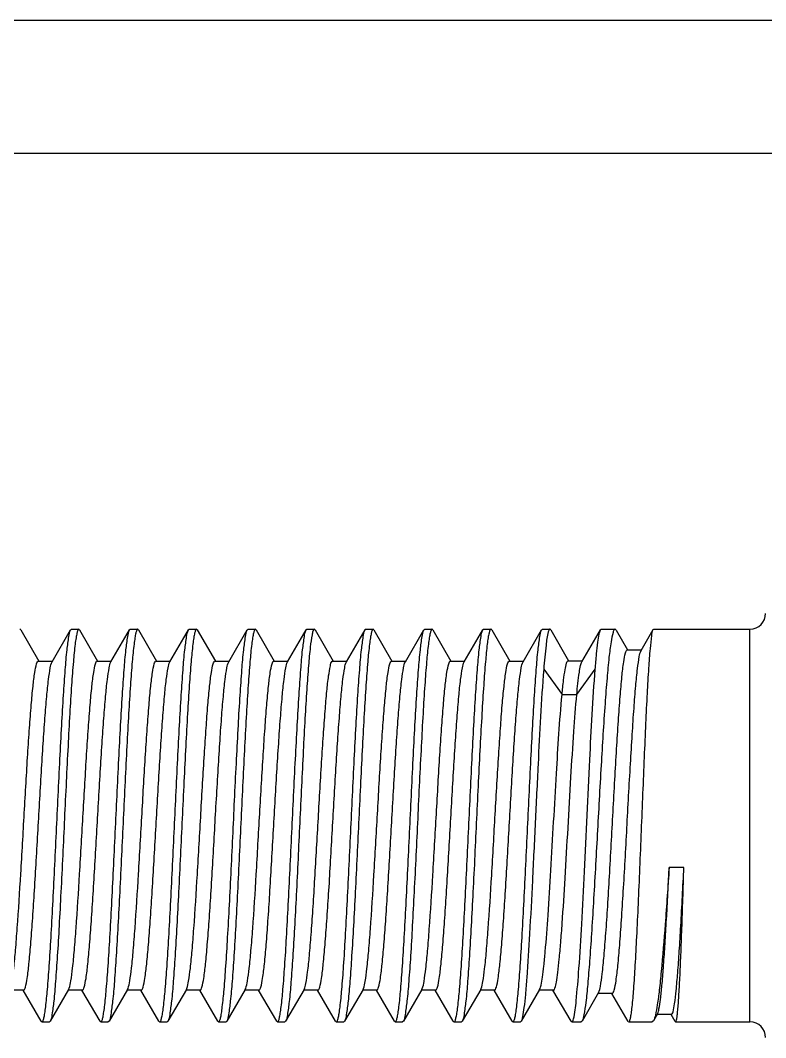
# Model space of a CAD drawing. Extents: x 27938 to 1507990, y 110129 to 923079.
# Drawn here: x 549799.1 to 549954.4, y 358148.7 to 358360.5 of the extents above; entities that cross this region are included whole.
import ezdxf

# ---------------------------------------------------------------- set-up
doc = ezdxf.new("R2010")
doc.units = 0
doc.header["$LTSCALE"] = 1000
doc.header["$MEASUREMENT"] = 0

msp = doc.modelspace()

# ---------------------------------------------------------------- linework, layer by layer
for p, q in [((550938.65, 358360.5), (549492.35, 358360.49)), ((550938.65, 358332.79), (549794.54, 358332.79)), ((549799.17, 358233.6), (549799.01, 358233.74)), ((549799.17, 358233.6), (549802.93, 358227.11)), ((549805.71, 358226.95), (549809.58, 358233.6)), ((549809.58, 358233.6), (549809.74, 358233.74)), ((549809.74, 358233.74), (549811.28, 358233.74)), ((549809.74, 358233.74), (549811.28, 358233.74)), ((549811.28, 358233.74), (549811.26, 358233.74)), ((549811.44, 358233.6), (549811.28, 358233.74)), ((549811.44, 358233.6), (549815.2, 358227.11)), ((549817.98, 358226.95), (549821.85, 358233.6)), ((549821.85, 358233.6), (549822.01, 358233.74)), ((549822.01, 358233.74), (549823.55, 358233.74)), ((549822.01, 358233.74), (549823.55, 358233.74)), ((549823.55, 358233.74), (549823.52, 358233.74)), ((549823.71, 358233.6), (549823.55, 358233.74)), ((549823.71, 358233.6), (549827.47, 358227.11)), ((549830.25, 358226.95), (549834.12, 358233.6)), ((549834.12, 358233.6), (549834.28, 358233.74)), ((549834.28, 358233.74), (549835.81, 358233.74)), ((549834.28, 358233.74), (549835.81, 358233.74)), ((549835.81, 358233.74), (549835.79, 358233.74)), ((549835.97, 358233.6), (549835.81, 358233.74)), ((549835.97, 358233.6), (549839.73, 358227.11)), ((549842.51, 358226.95), (549846.38, 358233.6)), ((549846.38, 358233.6), (549846.54, 358233.74)), ((549846.54, 358233.74), (549848.08, 358233.74)), ((549846.54, 358233.74), (549848.08, 358233.74)), ((549848.08, 358233.74), (549848.06, 358233.74)), ((549848.24, 358233.6), (549848.08, 358233.74)), ((549848.24, 358233.6), (549852, 358227.11)), ((549854.78, 358226.95), (549858.65, 358233.6)), ((549858.65, 358233.6), (549858.81, 358233.74)), ((549858.81, 358233.74), (549860.34, 358233.74)), ((549858.81, 358233.74), (549860.24, 358233.74)), ((549860.29, 358233.72), (549860.24, 358233.68)), ((549860.34, 358233.74), (549860.29, 358233.72)), ((549860.51, 358233.6), (549860.34, 358233.74)), ((549860.51, 358233.6), (549864.26, 358227.11)), ((549867.04, 358226.95), (549870.91, 358233.6)), ((549870.91, 358233.6), (549870.97, 358233.68)), ((549870.97, 358233.68), (549871.02, 358233.72)), ((549871.02, 358233.72), (549871.07, 358233.74)), ((549871.07, 358233.74), (549872.61, 358233.74)), ((549871.07, 358233.74), (549872.61, 358233.74)), ((549872.61, 358233.74), (549872.59, 358233.74)), ((549872.77, 358233.6), (549872.61, 358233.74)), ((549872.77, 358233.6), (549876.53, 358227.11)), ((549879.31, 358226.95), (549883.18, 358233.6)), ((549883.18, 358233.6), (549883.34, 358233.74)), ((549883.34, 358233.74), (549884.88, 358233.74)), ((549883.34, 358233.74), (549884.88, 358233.74)), ((549884.88, 358233.74), (549884.85, 358233.74)), ((549885.04, 358233.6), (549884.88, 358233.74)), ((549885.04, 358233.6), (549888.8, 358227.11)), ((549891.58, 358226.95), (549895.45, 358233.6)), ((549895.45, 358233.6), (549895.61, 358233.74)), ((549895.61, 358233.74), (549897.14, 358233.74)), ((549895.61, 358233.74), (549897.14, 358233.74)), ((549897.14, 358233.74), (549897.12, 358233.74)), ((549897.3, 358233.6), (549897.14, 358233.74)), ((549897.3, 358233.6), (549901.06, 358227.11)), ((549903.84, 358226.95), (549907.71, 358233.6)), ((549907.71, 358233.6), (549907.87, 358233.74)), ((549907.87, 358233.74), (549909.42, 358233.74)), ((549907.87, 358233.74), (549909.42, 358233.74)), ((549909.59, 358233.59), (549909.42, 358233.74)), ((549909.59, 358233.59), (549913.33, 358227.13)), ((549916.11, 358226.97), (549919.97, 358233.6)), ((549919.97, 358233.6), (549920.13, 358233.74)), ((549920.13, 358233.74), (549923.01, 358233.74)), ((549920.13, 358233.74), (549923.01, 358233.74)), ((549923.24, 358233.54), (549923.01, 358233.74)), ((549923.24, 358233.54), (549925.6, 358229.47)), ((549928.42, 358229.27), (549930.97, 358233.65)), ((549930.97, 358233.65), (549931.07, 358233.74)), ((549931.07, 358233.74), (549951.11, 358233.74)), ((549931.07, 358233.74), (549951.11, 358233.74)), ((549951.11, 358151.96), (549951.11, 358233.74)), ((549925.54, 358229.43), (549928.51, 358229.43)), ((549802.84, 358227.11), (549805.81, 358227.11)), ((549815.1, 358227.11), (549818.07, 358227.11)), ((549827.37, 358227.11), (549830.34, 358227.11)), ((549839.64, 358227.11), (549842.61, 358227.11)), ((549851.9, 358227.11), (549854.87, 358227.11)), ((549864.06, 358227.06), (549864.17, 358227.11)), ((549864.17, 358227.11), (549867.14, 358227.11)), ((549876.44, 358227.11), (549879.41, 358227.11)), ((549888.7, 358227.11), (549891.67, 358227.11)), ((549900.97, 358227.11), (549903.94, 358227.11)), ((549913.24, 358227.13), (549916.21, 358227.13)), ((549908.14, 358225.39), (549911.96, 358220.12)), ((549915.03, 358220.12), (549918.87, 358225.39)), ((549911.96, 358220.12), (549915.03, 358220.12)), ((549937.35, 358184.15), (549934.28, 358184.15)), ((549809.16, 358158.75), (549805.31, 358152.1)), ((549809.16, 358158.75), (549809.26, 358158.97)), ((549821.43, 358158.75), (549817.57, 358152.1)), ((549821.43, 358158.75), (549821.53, 358158.96)), ((549833.7, 358158.75), (549829.84, 358152.1)), ((549833.7, 358158.75), (549833.79, 358158.95)), ((549845.96, 358158.75), (549842.11, 358152.1)), ((549845.96, 358158.75), (549846.05, 358158.94)), ((549858.23, 358158.75), (549854.37, 358152.1)), ((549870.49, 358158.75), (549866.64, 358152.1)), ((549870.49, 358158.75), (549870.58, 358158.93)), ((549882.76, 358158.75), (549878.91, 358152.1)), ((549882.76, 358158.75), (549882.84, 358158.92)), ((549895.03, 358158.75), (549891.17, 358152.1)), ((549895.03, 358158.75), (549895.1, 358158.91)), ((549907.29, 358158.75), (549903.44, 358152.1)), ((549799.77, 358158.59), (549796.8, 358158.59)), ((549803.45, 358152.1), (549799.68, 358158.59)), ((549812.04, 358158.59), (549809.07, 358158.59)), ((549815.72, 358152.1), (549811.94, 358158.59)), ((549824.3, 358158.59), (549821.33, 358158.59)), ((549827.98, 358152.1), (549824.21, 358158.59)), ((549836.57, 358158.59), (549833.6, 358158.59)), ((549840.25, 358152.1), (549836.47, 358158.59)), ((549848.84, 358158.59), (549845.87, 358158.59)), ((549852.51, 358152.1), (549848.74, 358158.59)), ((549861.1, 358158.59), (549858.13, 358158.59)), ((549864.78, 358152.1), (549861.01, 358158.59)), ((549873.37, 358158.59), (549870.4, 358158.59)), ((549877.05, 358152.1), (549873.27, 358158.59)), ((549885.63, 358158.59), (549882.66, 358158.59)), ((549889.31, 358152.1), (549885.54, 358158.59)), ((549897.9, 358158.59), (549894.93, 358158.59)), ((549901.58, 358152.1), (549897.81, 358158.59)), ((549910.17, 358158.59), (549907.2, 358158.59)), ((549913.85, 358152.1), (549910.07, 358158.59)), ((549919.58, 358158.07), (549916.13, 358152.13)), ((549922.45, 358157.91), (549919.48, 358157.91)), ((549925.75, 358152.07), (549922.36, 358157.91)), ((549931.85, 358153.68), (549931, 358152.21)), ((549934.75, 358153.54), (549931.77, 358153.54)), ((549935.54, 358152.03), (549934.69, 358153.5)), ((549803.45, 358152.1), (549803.61, 358151.96)), ((549803.61, 358151.96), (549803.63, 358151.97)), ((549803.61, 358151.96), (549805.15, 358151.96)), ((549803.61, 358151.96), (549805.15, 358151.96)), ((549805.31, 358152.1), (549805.15, 358151.96)), ((549815.72, 358152.1), (549815.88, 358151.96)), ((549815.88, 358151.96), (549815.9, 358151.97)), ((549815.88, 358151.96), (549817.41, 358151.96)), ((549815.88, 358151.96), (549817.41, 358151.96)), ((549817.57, 358152.1), (549817.41, 358151.96)), ((549827.98, 358152.1), (549828.14, 358151.96)), ((549828.14, 358151.96), (549828.16, 358151.97)), ((549828.14, 358151.96), (549829.68, 358151.96)), ((549828.14, 358151.96), (549829.68, 358151.96)), ((549829.84, 358152.1), (549829.68, 358151.96)), ((549840.25, 358152.1), (549840.41, 358151.96)), ((549840.41, 358151.96), (549840.43, 358151.97)), ((549840.41, 358151.96), (549841.95, 358151.96)), ((549840.41, 358151.96), (549841.95, 358151.96)), ((549842.11, 358152.1), (549841.95, 358151.96)), ((549852.51, 358152.1), (549852.68, 358151.96)), ((549852.68, 358151.96), (549852.7, 358151.97)), ((549852.68, 358151.96), (549854.21, 358151.96)), ((549852.68, 358151.96), (549854.21, 358151.96)), ((549854.37, 358152.1), (549854.21, 358151.96)), ((549864.78, 358152.1), (549864.94, 358151.96)), ((549864.94, 358151.96), (549864.96, 358151.97)), ((549864.94, 358151.96), (549866.48, 358151.96)), ((549864.94, 358151.96), (549866.48, 358151.96)), ((549866.64, 358152.1), (549866.48, 358151.96)), ((549877.05, 358152.1), (549877.21, 358151.96)), ((549877.21, 358151.96), (549877.23, 358151.97)), ((549877.21, 358151.96), (549878.74, 358151.96)), ((549877.21, 358151.96), (549878.74, 358151.96)), ((549878.91, 358152.1), (549878.74, 358151.96)), ((549889.31, 358152.1), (549889.47, 358151.96)), ((549889.47, 358151.96), (549889.5, 358151.97)), ((549889.47, 358151.96), (549891.01, 358151.96)), ((549889.47, 358151.96), (549891.01, 358151.96)), ((549891.17, 358152.1), (549891.01, 358151.96)), ((549901.58, 358152.1), (549901.74, 358151.96)), ((549901.74, 358151.96), (549901.76, 358151.97)), ((549901.74, 358151.96), (549903.28, 358151.96)), ((549901.74, 358151.96), (549903.28, 358151.96)), ((549903.44, 358152.1), (549903.28, 358151.96)), ((549913.85, 358152.1), (549914.01, 358151.96)), ((549914.01, 358151.96), (549915.93, 358151.96)), ((549914.01, 358151.96), (549915.93, 358151.96)), ((549916.13, 358152.13), (549915.93, 358151.96)), ((549925.75, 358152.07), (549925.88, 358151.96)), ((549925.88, 358151.96), (549925.9, 358151.97)), ((549925.88, 358151.96), (549930.72, 358151.96)), ((549925.88, 358151.96), (549930.72, 358151.96)), ((549931, 358152.21), (549930.72, 358151.96)), ((549935.54, 358152.03), (549935.62, 358151.96)), ((549935.62, 358151.96), (549951.11, 358151.96)), ((549935.62, 358151.96), (549951.11, 358151.96)), ((549935.62, 358151.96), (549935.63, 358151.96))]:
    msp.add_line(p, q)
for centre, start, end in [((549951.11, 358237.01), 270, 0), ((549951.11, 358148.69), 0, 90)]:
    msp.add_arc(centre, 3.27, start, end)
for points, knots in [([(549803.63, 358151.97), (549803.73, 358151.99), (549803.88, 358152.32), (549804.04, 358152.89), (549804.22, 358153.88), (549804.48, 358155.84), (549804.8, 358159.13), (549805.15, 358163.94), (549805.52, 358169.81), (549805.88, 358176.51), (549806.24, 358183.8), (549806.73, 358193.93), (549807.2, 358203.95), (549807.7, 358213.48), (549808.06, 358219.69), (549808.43, 358224.91), (549808.75, 358229.01), (549809.14, 358231.74), (549809.34, 358233.19), (549809.58, 358233.6)], [0, 0, 0, 0, 0.003606, 0.011247, 0.023193, 0.039402, 0.084085, 0.143776, 0.216348, 0.299195, 0.389329, 0.483501, 0.670341, 0.756263, 0.832981, 0.897738, 0.948217, 0.982646, 1, 1, 1, 1]), ([(549811.26, 358233.74), (549811.16, 358233.71), (549811.01, 358233.38), (549810.85, 358232.81), (549810.67, 358231.83), (549810.4, 358229.86), (549810.09, 358226.57), (549809.73, 358221.76), (549809.37, 358215.89), (549809.01, 358209.19), (549808.65, 358201.9), (549808.16, 358191.77), (549807.69, 358181.76), (549807.19, 358172.22), (549806.83, 358166.02), (549806.46, 358160.79), (549806.14, 358156.7), (549805.75, 358153.96), (549805.55, 358152.51), (549805.31, 358152.1)], [0, 0, 0, 0, 0.003611, 0.011257, 0.023206, 0.039418, 0.084102, 0.143789, 0.216352, 0.299187, 0.389308, 0.483467, 0.670284, 0.756201, 0.832919, 0.897682, 0.948173, 0.982621, 1, 1, 1, 1]), ([(549815.9, 358151.97), (549815.99, 358151.99), (549816.15, 358152.32), (549816.31, 358152.89), (549816.48, 358153.88), (549816.75, 358155.84), (549817.06, 358159.13), (549817.42, 358163.94), (549817.78, 358169.81), (549818.15, 358176.51), (549818.51, 358183.8), (549819, 358193.93), (549819.47, 358203.95), (549819.97, 358213.48), (549820.33, 358219.69), (549820.7, 358224.91), (549821.02, 358229.01), (549821.41, 358231.74), (549821.61, 358233.19), (549821.85, 358233.6)], [0, 0, 0, 0, 0.003605, 0.011245, 0.02319, 0.039399, 0.084083, 0.143774, 0.216346, 0.299192, 0.389329, 0.483503, 0.670341, 0.756263, 0.832983, 0.89774, 0.948218, 0.982646, 1, 1, 1, 1]), ([(549823.52, 358233.74), (549823.43, 358233.71), (549823.27, 358233.38), (549823.12, 358232.81), (549822.94, 358231.83), (549822.67, 358229.86), (549822.36, 358226.58), (549822, 358221.76), (549821.64, 358215.89), (549821.28, 358209.19), (549820.91, 358201.9), (549820.43, 358191.77), (549819.95, 358181.76), (549819.45, 358172.22), (549819.09, 358166.02), (549818.73, 358160.79), (549818.4, 358156.7), (549818.01, 358153.96), (549817.81, 358152.51), (549817.57, 358152.1)], [0, 0, 0, 0, 0.00361, 0.011255, 0.023204, 0.039415, 0.084097, 0.14378, 0.216342, 0.299177, 0.389299, 0.483455, 0.670274, 0.756194, 0.832913, 0.897676, 0.948169, 0.98262, 1, 1, 1, 1]), ([(549828.16, 358151.97), (549828.26, 358151.99), (549828.41, 358152.32), (549828.57, 358152.89), (549828.75, 358153.88), (549829.02, 358155.84), (549829.33, 358159.13), (549829.69, 358163.94), (549830.05, 358169.81), (549830.41, 358176.51), (549830.78, 358183.8), (549831.26, 358193.93), (549831.74, 358203.95), (549832.24, 358213.48), (549832.59, 358219.69), (549832.96, 358224.91), (549833.29, 358229.01), (549833.68, 358231.74), (549833.88, 358233.19), (549834.12, 358233.6)], [0, 0, 0, 0, 0.003606, 0.011248, 0.023195, 0.039406, 0.084093, 0.143786, 0.216358, 0.299206, 0.389346, 0.483519, 0.670351, 0.756273, 0.832991, 0.897744, 0.948219, 0.982646, 1, 1, 1, 1]), ([(549835.79, 358233.74), (549835.69, 358233.71), (549835.54, 358233.38), (549835.38, 358232.81), (549835.2, 358231.82), (549834.94, 358229.86), (549834.62, 358226.57), (549834.27, 358221.76), (549833.91, 358215.89), (549833.54, 358209.19), (549833.18, 358201.9), (549832.69, 358191.77), (549832.22, 358181.76), (549831.72, 358172.22), (549831.36, 358166.02), (549830.99, 358160.79), (549830.67, 358156.7), (549830.28, 358153.96), (549830.08, 358152.51), (549829.84, 358152.1)], [0, 0, 0, 0, 0.003613, 0.011261, 0.023214, 0.039428, 0.084117, 0.143805, 0.21637, 0.299211, 0.389338, 0.483496, 0.670304, 0.756216, 0.832931, 0.89769, 0.948176, 0.982622, 1, 1, 1, 1]), ([(549840.43, 358151.97), (549840.53, 358151.99), (549840.68, 358152.32), (549840.84, 358152.89), (549841.02, 358153.88), (549841.28, 358155.84), (549841.6, 358159.12), (549841.95, 358163.94), (549842.31, 358169.81), (549842.68, 358176.51), (549843.04, 358183.8), (549843.53, 358193.93), (549844, 358203.95), (549844.5, 358213.48), (549844.86, 358219.69), (549845.23, 358224.91), (549845.55, 358229.01), (549845.94, 358231.74), (549846.14, 358233.19), (549846.38, 358233.6)], [0, 0, 0, 0, 0.003605, 0.011245, 0.02319, 0.039398, 0.084078, 0.143767, 0.216337, 0.299182, 0.389315, 0.483487, 0.670329, 0.756258, 0.83298, 0.897737, 0.948214, 0.982645, 1, 1, 1, 1]), ([(549848.06, 358233.74), (549847.96, 358233.71), (549847.81, 358233.38), (549847.65, 358232.81), (549847.47, 358231.83), (549847.2, 358229.86), (549846.89, 358226.58), (549846.53, 358221.76), (549846.17, 358215.89), (549845.81, 358209.19), (549845.44, 358201.9), (549844.96, 358191.77), (549844.49, 358181.76), (549843.99, 358172.22), (549843.63, 358166.02), (549843.26, 358160.79), (549842.93, 358156.7), (549842.54, 358153.96), (549842.34, 358152.51), (549842.11, 358152.1)], [0, 0, 0, 0, 0.00361, 0.011255, 0.023204, 0.039414, 0.084096, 0.14378, 0.216342, 0.299175, 0.389295, 0.483453, 0.670272, 0.756195, 0.832918, 0.89768, 0.94817, 0.98262, 1, 1, 1, 1]), ([(549852.7, 358151.97), (549852.79, 358151.99), (549852.95, 358152.32), (549853.1, 358152.89), (549853.28, 358153.88), (549853.55, 358155.84), (549853.86, 358159.13), (549854.22, 358163.94), (549854.58, 358169.81), (549854.94, 358176.51), (549855.31, 358183.8), (549855.79, 358193.93), (549856.27, 358203.95), (549856.77, 358213.48), (549857.13, 358219.69), (549857.5, 358224.92), (549857.82, 358229.01), (549858.21, 358231.74), (549858.41, 358233.19), (549858.65, 358233.6)], [0, 0, 0, 0, 0.003608, 0.011251, 0.0232, 0.039412, 0.0841, 0.143792, 0.216367, 0.299219, 0.389359, 0.483531, 0.670361, 0.756279, 0.832994, 0.897747, 0.94822, 0.982647, 1, 1, 1, 1]), ([(549860.24, 358233.68), (549860.14, 358233.57), (549860.01, 358233.18), (549859.73, 358231.97), (549859.44, 358229.58), (549859.09, 358225.8), (549858.74, 358220.84), (549858.38, 358214.91), (549858.02, 358208.2), (549857.67, 358200.95), (549857.19, 358190.95), (549856.72, 358181.1), (549856.23, 358171.75), (549855.87, 358165.69), (549855.51, 358160.58), (549855.19, 358156.59), (549854.81, 358153.92), (549854.61, 358152.5), (549854.37, 358152.1)], [0, 0, 0, 0, 0.005244, 0.014609, 0.045815, 0.092875, 0.154195, 0.22765, 0.310678, 0.400368, 0.493572, 0.677434, 0.761652, 0.836715, 0.899999, 0.949307, 0.982964, 1, 1, 1, 1]), ([(549864.96, 358151.97), (549865.06, 358151.99), (549865.21, 358152.32), (549865.37, 358152.89), (549865.55, 358153.87), (549865.82, 358155.83), (549866.13, 358159.12), (549866.49, 358163.94), (549866.85, 358169.81), (549867.21, 358176.51), (549867.57, 358183.8), (549868.06, 358193.93), (549868.53, 358203.94), (549869.03, 358213.48), (549869.39, 358219.69), (549869.76, 358224.91), (549870.09, 358229.01), (549870.48, 358231.74), (549870.68, 358233.19), (549870.91, 358233.6)], [0, 0, 0, 0, 0.003598, 0.011231, 0.023168, 0.039371, 0.084041, 0.143721, 0.216288, 0.299135, 0.389272, 0.483446, 0.670301, 0.756235, 0.832961, 0.897725, 0.94821, 0.982644, 1, 1, 1, 1]), ([(549872.59, 358233.74), (549872.49, 358233.71), (549872.34, 358233.38), (549872.18, 358232.81), (549872, 358231.83), (549871.74, 358229.86), (549871.42, 358226.58), (549871.07, 358221.76), (549870.71, 358215.89), (549870.34, 358209.19), (549869.98, 358201.9), (549869.49, 358191.77), (549869.02, 358181.76), (549868.52, 358172.22), (549868.16, 358166.02), (549867.79, 358160.79), (549867.47, 358156.7), (549867.08, 358153.96), (549866.88, 358152.51), (549866.64, 358152.1)], [0, 0, 0, 0, 0.00361, 0.011255, 0.023204, 0.039415, 0.0841, 0.143787, 0.21635, 0.299184, 0.389308, 0.483468, 0.670284, 0.7562, 0.83292, 0.897683, 0.948173, 0.982621, 1, 1, 1, 1]), ([(549877.23, 358151.97), (549877.33, 358151.99), (549877.48, 358152.32), (549877.64, 358152.89), (549877.82, 358153.88), (549878.08, 358155.84), (549878.4, 358159.13), (549878.75, 358163.94), (549879.11, 358169.81), (549879.48, 358176.51), (549879.84, 358183.8), (549880.33, 358193.93), (549880.8, 358203.95), (549881.3, 358213.48), (549881.66, 358219.69), (549882.03, 358224.91), (549882.35, 358229.01), (549882.74, 358231.74), (549882.94, 358233.19), (549883.18, 358233.6)], [0, 0, 0, 0, 0.003606, 0.011247, 0.023192, 0.039401, 0.084085, 0.143776, 0.216348, 0.299195, 0.38933, 0.483503, 0.670342, 0.756264, 0.832982, 0.897739, 0.948217, 0.982647, 1, 1, 1, 1]), ([(549884.85, 358233.74), (549884.76, 358233.71), (549884.61, 358233.38), (549884.45, 358232.81), (549884.27, 358231.83), (549884, 358229.86), (549883.69, 358226.57), (549883.33, 358221.76), (549882.97, 358215.89), (549882.61, 358209.19), (549882.24, 358201.9), (549881.76, 358191.77), (549881.28, 358181.76), (549880.78, 358172.22), (549880.43, 358166.02), (549880.06, 358160.79), (549879.73, 358156.7), (549879.34, 358153.96), (549879.14, 358152.51), (549878.91, 358152.1)], [0, 0, 0, 0, 0.003611, 0.011257, 0.023206, 0.039418, 0.084102, 0.143788, 0.216352, 0.299187, 0.389308, 0.483466, 0.670283, 0.7562, 0.832918, 0.897681, 0.948172, 0.982621, 1, 1, 1, 1]), ([(549889.5, 358151.97), (549889.59, 358151.99), (549889.74, 358152.32), (549889.9, 358152.89), (549890.08, 358153.88), (549890.35, 358155.84), (549890.66, 358159.13), (549891.02, 358163.94), (549891.38, 358169.81), (549891.74, 358176.51), (549892.11, 358183.8), (549892.59, 358193.93), (549893.07, 358203.95), (549893.57, 358213.48), (549893.93, 358219.69), (549894.29, 358224.91), (549894.62, 358229.01), (549895.01, 358231.74), (549895.21, 358233.19), (549895.45, 358233.6)], [0, 0, 0, 0, 0.003604, 0.011244, 0.023189, 0.039398, 0.084081, 0.143773, 0.216344, 0.29919, 0.389328, 0.483502, 0.67034, 0.756263, 0.832984, 0.89774, 0.948217, 0.982646, 1, 1, 1, 1]), ([(549897.12, 358233.74), (549897.03, 358233.71), (549896.87, 358233.38), (549896.71, 358232.81), (549896.53, 358231.83), (549896.27, 358229.86), (549895.96, 358226.58), (549895.6, 358221.76), (549895.24, 358215.89), (549894.87, 358209.19), (549894.51, 358201.9), (549894.02, 358191.77), (549893.55, 358181.76), (549893.05, 358172.22), (549892.69, 358166.02), (549892.32, 358160.79), (549892, 358156.7), (549891.61, 358153.96), (549891.41, 358152.51), (549891.17, 358152.1)], [0, 0, 0, 0, 0.00361, 0.011255, 0.023205, 0.039416, 0.084097, 0.143781, 0.216343, 0.299178, 0.3893, 0.483456, 0.670274, 0.756195, 0.832914, 0.897676, 0.948169, 0.98262, 1, 1, 1, 1]), ([(549901.76, 358151.97), (549901.86, 358151.99), (549902.01, 358152.32), (549902.17, 358152.89), (549902.35, 358153.88), (549902.62, 358155.84), (549902.93, 358159.13), (549903.29, 358163.94), (549903.65, 358169.81), (549904.01, 358176.51), (549904.37, 358183.8), (549904.86, 358193.93), (549905.33, 358203.95), (549905.83, 358213.48), (549906.19, 358219.69), (549906.56, 358224.91), (549906.88, 358229.01), (549907.27, 358231.74), (549907.47, 358233.19), (549907.71, 358233.6)], [0, 0, 0, 0, 0.003606, 0.011247, 0.023194, 0.039404, 0.084092, 0.143784, 0.216355, 0.299204, 0.389343, 0.483517, 0.670349, 0.756272, 0.83299, 0.897744, 0.948219, 0.982646, 1, 1, 1, 1]), ([(549909.1, 358233.2), (549908.83, 358232.3), (549908.53, 358229.67), (549908.27, 358227.07), (549908.14, 358225.39)], [0, 0, 0, 0, 0.35995, 1, 1, 1, 1]), ([(549909.42, 358233.74), (549909.39, 358233.74), (549909.19, 358233.62), (549909.15, 358233.38), (549909.1, 358233.2)], [0, 0, 0, 0, 0.135051, 1, 1, 1, 1]), ([(549922.58, 358233.05), (549922.38, 358232.41), (549922.08, 358230.68), (549921.68, 358227.51), (549921.29, 358223.23), (549920.72, 358215.74), (549920.06, 358204.88), (549919.3, 358191.04), (549918.65, 358179.35), (549918.12, 358170.56), (549917.73, 358164.9), (549917.34, 358160.14), (549916.99, 358156.4), (549916.6, 358153.87), (549916.36, 358152.53), (549916.13, 358152.13)], [0, 0, 0, 0, 0.024854, 0.064557, 0.117968, 0.183425, 0.34188, 0.519926, 0.695025, 0.774452, 0.845022, 0.904492, 0.95099, 0.983092, 1, 1, 1, 1]), ([(549918.87, 358225.39), (549918.95, 358226.46), (549919.12, 358228.34), (549919.37, 358230.79), (549919.64, 358232.46), (549919.82, 358233.34), (549919.97, 358233.6)], [0, 0, 0, 0, 0.384742, 0.682919, 0.888847, 1, 1, 1, 1]), ([(549923.01, 358233.74), (549922.97, 358233.74), (549922.7, 358233.59), (549922.65, 358233.28), (549922.58, 358233.05)], [0, 0, 0, 0, 0.138496, 1, 1, 1, 1]), ([(549925.9, 358151.97), (549925.99, 358151.99), (549926.12, 358152.33), (549926.27, 358152.9), (549926.42, 358153.89), (549926.66, 358155.87), (549926.94, 358159.2), (549927.25, 358164.06), (549927.56, 358169.98), (549927.88, 358176.74), (549928.19, 358184.08), (549928.51, 358191.75), (549928.82, 358199.45), (549929.12, 358206.92), (549929.43, 358213.87), (549929.72, 358220.05), (549930.03, 358225.23), (549930.28, 358229.26), (549930.63, 358231.89), (549930.75, 358233.28), (549930.97, 358233.65)], [0, 0, 0, 0, 0.003479, 0.011119, 0.023138, 0.039478, 0.084569, 0.144819, 0.218054, 0.30161, 0.392438, 0.487225, 0.582511, 0.674818, 0.760772, 0.837237, 0.901428, 0.951015, 0.984221, 1, 1, 1, 1]), ([(549919.58, 358158.07), (549919.8, 358158.46), (549920.03, 358159.8), (549920.41, 358162.32), (549920.75, 358166.02), (549921.12, 358170.71), (549921.49, 358176.24), (549921.99, 358184.66), (549922.47, 358193.46), (549922.95, 358202.31), (549923.32, 358208.62), (549923.68, 358214.39), (549924.04, 358219.41), (549924.39, 358223.51), (549924.72, 358226.52), (549925.04, 358228.38), (549925.28, 358229.18), (549925.46, 358229.43), (549925.54, 358229.43)], [0, 0, 0, 0, 0.018969, 0.055155, 0.107429, 0.173883, 0.252061, 0.339075, 0.526651, 0.6204, 0.709614, 0.791122, 0.862062, 0.919981, 0.962927, 0.989567, 0.996641, 1, 1, 1, 1]), ([(549922.45, 358157.91), (549922.54, 358157.91), (549922.72, 358158.17), (549922.97, 358159.01), (549923.3, 358160.94), (549923.64, 358164.04), (549924.01, 358168.27), (549924.37, 358173.41), (549924.74, 358179.28), (549925.11, 358185.67), (549925.59, 358194.53), (549926.07, 358203.29), (549926.57, 358211.62), (549926.92, 358217.03), (549927.29, 358221.6), (549927.62, 358225.18), (549927.99, 358227.61), (549928.2, 358228.9), (549928.42, 358229.27)], [0, 0, 0, 0, 0.003512, 0.010895, 0.03862, 0.083116, 0.142813, 0.21551, 0.298517, 0.388779, 0.482991, 0.669589, 0.75528, 0.831778, 0.896415, 0.946979, 0.981812, 1, 1, 1, 1]), ([(549797, 358158.98), (549797.19, 358159.48), (549797.44, 358160.9), (549797.79, 358163.54), (549798.13, 358167.21), (549798.64, 358173.74), (549799.23, 358183.25), (549799.8, 358193.33), (549800.27, 358201.64), (549800.63, 358207.57), (549800.99, 358212.98), (549801.34, 358217.69), (549801.69, 358221.54), (549802.02, 358224.37), (549802.34, 358226.12), (549802.58, 358226.88), (549802.76, 358227.11), (549802.84, 358227.11)], [0, 0, 0, 0, 0.023243, 0.062653, 0.117029, 0.184534, 0.349259, 0.534218, 0.626347, 0.713963, 0.794028, 0.863772, 0.920792, 0.963153, 0.989511, 0.996558, 1, 1, 1, 1]), ([(549799.77, 358158.59), (549799.85, 358158.59), (549800.03, 358158.83), (549800.27, 358159.62), (549800.6, 358161.43), (549800.93, 358164.35), (549801.29, 358168.33), (549801.65, 358173.19), (549802.01, 358178.76), (549802.38, 358184.83), (549802.86, 358193.3), (549803.34, 358201.7), (549803.84, 358209.72), (549804.2, 358214.97), (549804.56, 358219.41), (549804.9, 358222.92), (549805.27, 358225.31), (549805.49, 358226.57), (549805.71, 358226.95)], [0, 0, 0, 0, 0.003516, 0.010771, 0.037949, 0.081609, 0.140308, 0.211978, 0.294061, 0.383613, 0.477416, 0.664254, 0.750571, 0.827952, 0.893624, 0.945254, 0.981055, 1, 1, 1, 1]), ([(549809.26, 358158.97), (549809.45, 358159.46), (549809.7, 358160.88), (549810.05, 358163.52), (549810.39, 358167.18), (549810.9, 358173.7), (549811.49, 358183.22), (549812.06, 358193.3), (549812.54, 358201.62), (549812.9, 358207.55), (549813.25, 358212.96), (549813.61, 358217.68), (549813.96, 358221.54), (549814.29, 358224.37), (549814.61, 358226.12), (549814.85, 358226.88), (549815.02, 358227.11), (549815.1, 358227.11)], [0, 0, 0, 0, 0.023104, 0.0624, 0.116688, 0.184136, 0.348829, 0.533848, 0.62603, 0.713708, 0.793837, 0.863642, 0.920716, 0.963118, 0.989503, 0.996556, 1, 1, 1, 1]), ([(549812.04, 358158.59), (549812.12, 358158.59), (549812.3, 358158.83), (549812.54, 358159.62), (549812.87, 358161.43), (549813.2, 358164.35), (549813.56, 358168.33), (549813.92, 358173.19), (549814.28, 358178.76), (549814.64, 358184.83), (549815.13, 358193.3), (549815.6, 358201.7), (549816.1, 358209.72), (549816.46, 358214.97), (549816.83, 358219.41), (549817.16, 358222.92), (549817.53, 358225.31), (549817.76, 358226.57), (549817.98, 358226.95)], [0, 0, 0, 0, 0.003516, 0.010771, 0.037949, 0.081609, 0.140308, 0.211978, 0.294061, 0.383613, 0.477416, 0.664254, 0.750571, 0.827952, 0.893624, 0.945254, 0.981055, 1, 1, 1, 1]), ([(549821.53, 358158.96), (549821.71, 358159.45), (549821.96, 358160.86), (549822.32, 358163.49), (549822.66, 358167.15), (549823.17, 358173.67), (549823.76, 358183.18), (549824.33, 358193.27), (549824.8, 358201.59), (549825.16, 358207.53), (549825.52, 358212.95), (549825.87, 358217.67), (549826.23, 358221.53), (549826.56, 358224.37), (549826.88, 358226.12), (549827.12, 358226.88), (549827.29, 358227.11), (549827.37, 358227.11)], [0, 0, 0, 0, 0.022966, 0.062146, 0.116347, 0.183737, 0.348398, 0.533478, 0.625714, 0.713453, 0.793647, 0.863513, 0.92064, 0.963083, 0.989493, 0.996554, 1, 1, 1, 1]), ([(549824.3, 358158.59), (549824.38, 358158.59), (549824.56, 358158.83), (549824.81, 358159.62), (549825.13, 358161.43), (549825.47, 358164.35), (549825.83, 358168.33), (549826.18, 358173.19), (549826.55, 358178.76), (549826.91, 358184.83), (549827.4, 358193.3), (549827.87, 358201.7), (549828.37, 358209.72), (549828.73, 358214.97), (549829.09, 358219.41), (549829.43, 358222.92), (549829.8, 358225.31), (549830.03, 358226.57), (549830.25, 358226.95)], [0, 0, 0, 0, 0.003516, 0.010771, 0.037949, 0.081609, 0.140308, 0.211978, 0.294061, 0.383613, 0.477416, 0.664254, 0.750571, 0.827952, 0.893624, 0.945254, 0.981055, 1, 1, 1, 1]), ([(549833.79, 358158.95), (549833.98, 358159.44), (549834.23, 358160.84), (549834.58, 358163.46), (549834.92, 358167.12), (549835.43, 358173.64), (549836.02, 358183.15), (549836.59, 358193.24), (549837.07, 358201.57), (549837.43, 358207.51), (549837.78, 358212.93), (549838.14, 358217.66), (549838.49, 358221.53), (549838.82, 358224.36), (549839.14, 358226.12), (549839.38, 358226.88), (549839.56, 358227.11), (549839.64, 358227.11)], [0, 0, 0, 0, 0.022827, 0.061892, 0.116006, 0.183337, 0.347966, 0.533107, 0.625396, 0.713197, 0.793455, 0.863383, 0.920563, 0.963048, 0.989484, 0.996552, 1, 1, 1, 1]), ([(549836.57, 358158.59), (549836.65, 358158.59), (549836.83, 358158.83), (549837.07, 358159.62), (549837.4, 358161.43), (549837.73, 358164.35), (549838.09, 358168.33), (549838.45, 358173.19), (549838.81, 358178.76), (549839.18, 358184.83), (549839.66, 358193.3), (549840.14, 358201.7), (549840.64, 358209.72), (549840.99, 358214.97), (549841.36, 358219.41), (549841.69, 358222.92), (549842.07, 358225.31), (549842.29, 358226.57), (549842.51, 358226.95)], [0, 0, 0, 0, 0.003516, 0.010771, 0.037949, 0.081609, 0.140308, 0.211978, 0.294061, 0.383613, 0.477416, 0.664254, 0.750571, 0.827952, 0.893624, 0.945254, 0.981055, 1, 1, 1, 1]), ([(549846.05, 358158.94), (549846.24, 358159.43), (549846.49, 358160.83), (549846.84, 358163.44), (549847.19, 358167.09), (549847.7, 358173.6), (549848.28, 358183.12), (549848.85, 358193.21), (549849.33, 358201.54), (549849.69, 358207.49), (549850.05, 358212.92), (549850.4, 358217.65), (549850.76, 358221.52), (549851.09, 358224.36), (549851.41, 358226.12), (549851.65, 358226.88), (549851.82, 358227.11), (549851.9, 358227.11)], [0, 0, 0, 0, 0.022688, 0.061638, 0.115664, 0.182937, 0.347534, 0.532736, 0.625078, 0.712941, 0.793264, 0.863253, 0.920487, 0.963013, 0.989475, 0.996549, 1, 1, 1, 1]), ([(549848.84, 358158.59), (549848.92, 358158.59), (549849.1, 358158.83), (549849.34, 358159.62), (549849.66, 358161.43), (549850, 358164.35), (549850.36, 358168.33), (549850.72, 358173.19), (549851.08, 358178.76), (549851.44, 358184.83), (549851.93, 358193.3), (549852.4, 358201.7), (549852.9, 358209.72), (549853.26, 358214.97), (549853.63, 358219.41), (549853.96, 358222.92), (549854.33, 358225.31), (549854.56, 358226.57), (549854.78, 358226.95)], [0, 0, 0, 0, 0.003516, 0.010771, 0.037949, 0.081609, 0.140308, 0.211978, 0.294061, 0.383613, 0.477416, 0.664254, 0.750571, 0.827952, 0.893624, 0.945254, 0.981055, 1, 1, 1, 1]), ([(549858.23, 358158.75), (549858.44, 358159.12), (549858.67, 358160.35), (549859.03, 358162.67), (549859.36, 358166.07), (549859.72, 358170.38), (549860.07, 358175.48), (549860.56, 358183.31), (549861.14, 358193.57), (549861.72, 358203.79), (549862.22, 358211.48), (549862.57, 358216.41), (549862.93, 358220.51), (549863.24, 358223.7), (549863.63, 358225.71), (549863.82, 358226.83), (549864.06, 358227.06)], [0, 0, 0, 0, 0.018521, 0.053335, 0.103489, 0.167313, 0.24262, 0.326812, 0.509979, 0.691635, 0.773988, 0.846813, 0.907599, 0.95427, 0.985299, 1, 1, 1, 1]), ([(549861.1, 358158.59), (549861.18, 358158.59), (549861.36, 358158.83), (549861.6, 358159.62), (549861.93, 358161.43), (549862.26, 358164.35), (549862.62, 358168.33), (549862.98, 358173.19), (549863.35, 358178.75), (549863.71, 358184.83), (549864.2, 358193.3), (549864.67, 358201.7), (549865.17, 358209.72), (549865.53, 358214.97), (549865.89, 358219.41), (549866.23, 358222.92), (549866.6, 358225.31), (549866.83, 358226.57), (549867.04, 358226.95)], [0, 0, 0, 0, 0.003515, 0.010771, 0.037948, 0.081607, 0.140304, 0.211972, 0.294053, 0.383603, 0.477405, 0.664241, 0.750559, 0.82794, 0.893613, 0.945246, 0.981049, 1, 1, 1, 1]), ([(549870.58, 358158.93), (549870.77, 358159.4), (549871.02, 358160.79), (549871.37, 358163.39), (549871.71, 358167.03), (549872.22, 358173.53), (549872.81, 358183.05), (549873.38, 358193.15), (549873.86, 358201.49), (549874.22, 358207.45), (549874.58, 358212.89), (549874.93, 358217.63), (549875.29, 358221.51), (549875.62, 358224.36), (549875.94, 358226.11), (549876.18, 358226.88), (549876.36, 358227.11), (549876.44, 358227.11)], [0, 0, 0, 0, 0.022411, 0.061128, 0.114979, 0.182135, 0.346668, 0.531991, 0.624441, 0.712428, 0.79288, 0.862992, 0.920333, 0.962942, 0.989457, 0.996545, 1, 1, 1, 1]), ([(549873.37, 358158.59), (549873.45, 358158.59), (549873.63, 358158.83), (549873.87, 358159.62), (549874.2, 358161.43), (549874.53, 358164.35), (549874.89, 358168.33), (549875.25, 358173.19), (549875.61, 358178.76), (549875.98, 358184.83), (549876.46, 358193.3), (549876.94, 358201.7), (549877.43, 358209.72), (549877.79, 358214.97), (549878.16, 358219.41), (549878.49, 358222.92), (549878.86, 358225.31), (549879.09, 358226.57), (549879.31, 358226.95)], [0, 0, 0, 0, 0.003515, 0.010772, 0.037949, 0.081609, 0.140308, 0.211978, 0.294061, 0.383612, 0.477416, 0.664253, 0.750571, 0.827952, 0.893624, 0.945254, 0.981055, 1, 1, 1, 1]), ([(549882.84, 358158.92), (549883.03, 358159.39), (549883.28, 358160.77), (549883.64, 358163.36), (549883.98, 358167), (549884.49, 358173.5), (549885.08, 358183.02), (549885.65, 358193.12), (549886.13, 358201.47), (549886.49, 358207.43), (549886.85, 358212.87), (549887.2, 358217.61), (549887.55, 358221.5), (549887.88, 358224.35), (549888.21, 358226.11), (549888.45, 358226.88), (549888.62, 358227.11), (549888.7, 358227.11)], [0, 0, 0, 0, 0.022272, 0.060873, 0.114636, 0.181733, 0.346234, 0.531618, 0.624122, 0.712171, 0.792687, 0.862862, 0.920257, 0.962907, 0.989448, 0.996542, 1, 1, 1, 1]), ([(549885.63, 358158.59), (549885.72, 358158.59), (549885.89, 358158.83), (549886.14, 358159.62), (549886.46, 358161.43), (549886.8, 358164.35), (549887.16, 358168.33), (549887.52, 358173.19), (549887.88, 358178.76), (549888.24, 358184.83), (549888.73, 358193.3), (549889.2, 358201.7), (549889.7, 358209.72), (549890.06, 358214.97), (549890.42, 358219.41), (549890.76, 358222.92), (549891.13, 358225.31), (549891.36, 358226.57), (549891.58, 358226.95)], [0, 0, 0, 0, 0.003515, 0.010772, 0.037949, 0.081609, 0.140308, 0.211978, 0.294061, 0.383612, 0.477415, 0.664253, 0.750571, 0.827952, 0.893624, 0.945254, 0.981055, 1, 1, 1, 1]), ([(549895.1, 358158.91), (549895.3, 358159.38), (549895.54, 358160.76), (549895.9, 358163.34), (549896.24, 358166.97), (549896.75, 358173.47), (549897.34, 358182.98), (549897.91, 358193.08), (549898.39, 358201.44), (549898.75, 358207.41), (549899.11, 358212.86), (549899.46, 358217.6), (549899.82, 358221.49), (549900.15, 358224.35), (549900.47, 358226.11), (549900.71, 358226.88), (549900.89, 358227.11), (549900.97, 358227.11)], [0, 0, 0, 0, 0.022133, 0.060618, 0.114292, 0.181331, 0.345799, 0.531244, 0.623802, 0.711913, 0.792495, 0.862731, 0.920179, 0.962872, 0.989439, 0.99654, 1, 1, 1, 1]), ([(549897.9, 358158.59), (549897.98, 358158.59), (549898.16, 358158.83), (549898.4, 358159.62), (549898.73, 358161.43), (549899.06, 358164.35), (549899.42, 358168.33), (549899.78, 358173.19), (549900.15, 358178.76), (549900.51, 358184.83), (549900.99, 358193.3), (549901.47, 358201.7), (549901.97, 358209.72), (549902.33, 358214.97), (549902.69, 358219.41), (549903.03, 358222.92), (549903.4, 358225.31), (549903.62, 358226.57), (549903.84, 358226.95)], [0, 0, 0, 0, 0.003515, 0.010772, 0.037949, 0.081609, 0.140308, 0.211978, 0.294061, 0.383612, 0.477415, 0.664253, 0.750571, 0.827952, 0.893624, 0.945254, 0.981055, 1, 1, 1, 1]), ([(549911.96, 358220.12), (549912.06, 358221.13), (549912.23, 358222.83), (549912.54, 358225.13), (549912.8, 358226.3), (549913.05, 358227.13), (549913.24, 358227.13)], [0, 0, 0, 0, 0.420495, 0.7305, 0.923007, 1, 1, 1, 1]), ([(549915.03, 358220.12), (549915.18, 358221.67), (549915.37, 358223.71), (549915.78, 358225.98), (549915.97, 358226.73), (549916.11, 358226.97)], [0, 0, 0, 0, 0.671595, 0.880111, 1, 1, 1, 1]), ([(549908.14, 358225.39), (549907.62, 358218.82), (549907.09, 358208.2), (549906.37, 358193.53), (549905.81, 358181.74), (549905.25, 358170.95), (549904.77, 358163.03), (549904.35, 358157.92), (549904.08, 358155.21), (549903.79, 358153.37), (549903.61, 358152.39), (549903.44, 358152.1)], [0, 0, 0, 0, 0.269192, 0.433946, 0.599559, 0.751167, 0.875181, 0.923254, 0.96054, 0.986252, 1, 1, 1, 1]), ([(549914.35, 358152.6), (549914.68, 358153.82), (549915.02, 358157.34), (549915.58, 358163.91), (549916.09, 358172.9), (549916.63, 358183.53), (549917.17, 358194.95), (549917.86, 358208.99), (549918.38, 358219.13), (549918.87, 358225.39)], [0, 0, 0, 0, 0.051689, 0.144713, 0.271544, 0.421712, 0.582779, 0.741399, 1, 1, 1, 1]), ([(549907.29, 358158.75), (549907.45, 358159.02), (549907.65, 358159.88), (549907.93, 358161.48), (549908.2, 358163.8), (549908.62, 358168.12), (549909.1, 358174.76), (549909.65, 358183.79), (549910.21, 358193.62), (549910.92, 358205.83), (549911.45, 358214.66), (549911.96, 358220.12)], [0, 0, 0, 0, 0.015086, 0.041871, 0.07998, 0.128634, 0.253127, 0.404426, 0.569162, 0.732754, 1, 1, 1, 1]), ([(549910.17, 358158.59), (549910.34, 358158.59), (549910.59, 358159.34), (549910.83, 358160.42), (549911.13, 358162.53), (549911.41, 358165.23), (549911.71, 358168.66), (549912.13, 358174.28), (549912.63, 358182.26), (549913.21, 358192.4), (549913.79, 358202.58), (549914.36, 358211.83), (549914.79, 358217.57), (549915.03, 358220.12)], [0, 0, 0, 0, 0.008312, 0.028859, 0.061939, 0.106893, 0.162683, 0.227987, 0.380684, 0.550376, 0.720797, 0.875605, 1, 1, 1, 1]), ([(549934.28, 358184.15), (549934.02, 358180.2), (549933.51, 358172.96), (549932.84, 358164.44), (549932.26, 358158.85), (549931.88, 358155.82), (549931.49, 358153.7), (549931.21, 358152.57), (549931, 358152.21)], [0, 0, 0, 0, 0.369025, 0.676578, 0.797829, 0.893394, 0.961137, 1, 1, 1, 1]), ([(549931.85, 358153.68), (549932.03, 358153.99), (549932.22, 358155.01), (549932.53, 358156.95), (549932.81, 358159.81), (549933.11, 358163.46), (549933.4, 358167.85), (549933.81, 358174.82), (549934.09, 358180.32), (549934.28, 358184.15)], [0, 0, 0, 0, 0.03477, 0.099862, 0.194036, 0.315014, 0.459836, 0.624963, 1, 1, 1, 1]), ([(549934.75, 358153.54), (549934.83, 358153.54), (549934.98, 358153.75), (549935.2, 358154.47), (549935.49, 358156.11), (549935.78, 358158.78), (549936.1, 358162.44), (549936.41, 358166.93), (549936.85, 358174.27), (549937.15, 358180.09), (549937.35, 358184.15)], [0, 0, 0, 0, 0.007029, 0.021662, 0.076602, 0.165188, 0.285057, 0.432865, 0.604499, 1, 1, 1, 1]), ([(549935.63, 358151.96), (549935.7, 358151.98), (549935.78, 358152.25), (549935.88, 358152.68), (549935.98, 358153.45), (549936.14, 358154.99), (549936.32, 358157.59), (549936.53, 358161.42), (549936.74, 358166.15), (549936.94, 358171.63), (549937.15, 358177.72), (549937.28, 358181.95), (549937.35, 358184.15)], [0, 0, 0, 0, 0.006463, 0.021259, 0.044741, 0.076818, 0.165921, 0.286162, 0.434178, 0.605806, 0.79621, 1, 1, 1, 1]), ([(549914.01, 358151.96), (549914.09, 358151.96), (549914.25, 358152.22), (549914.31, 358152.44), (549914.35, 358152.6)], [0, 0, 0, 0, 0.316243, 1, 1, 1, 1])]:
    msp.add_open_spline(points, degree=3, knots=knots)

doc.saveas('drawing.dxf')
